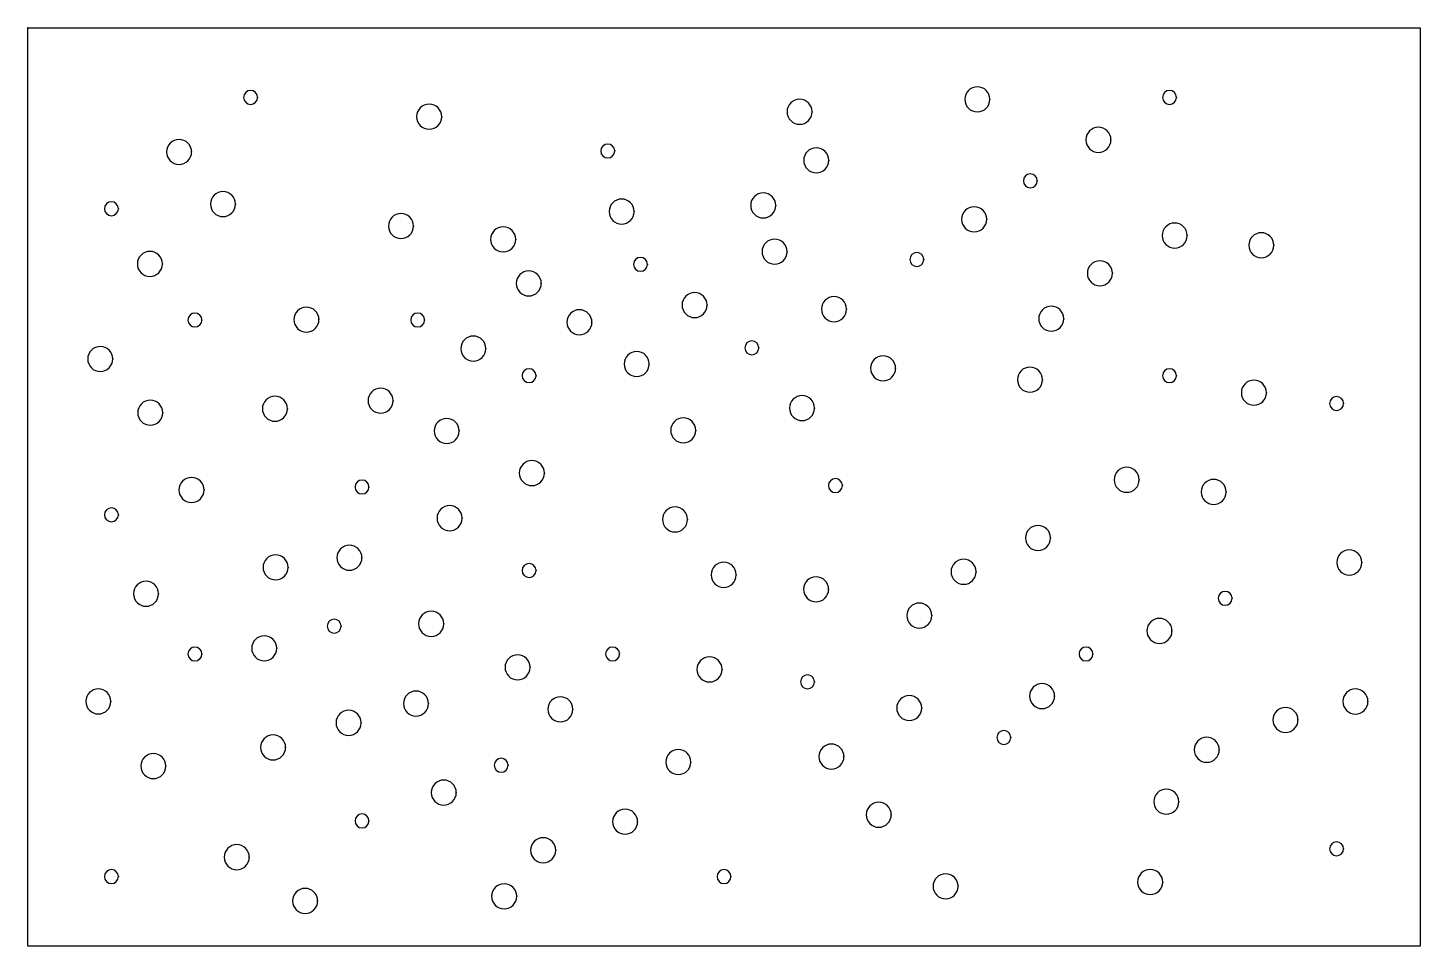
# Model space of a CAD drawing. Header units: centimetres. Extents: x 0 to 100, y -66 to 0.
import ezdxf

# ---------------------------------------------------------------- set-up
doc = ezdxf.new("R2010")
doc.units = ezdxf.units.CM
doc.header["$MEASUREMENT"] = 0
doc.layers.add('IP12 Hauptplatte Alle löcher rund v1_Sketch4', color=7, linetype='Continuous')

msp = doc.modelspace()

# ---------------------------------------------------------------- linework, layer by layer
at = {"layer": 'IP12 Hauptplatte Alle löcher rund v1_Sketch4'}
for p, q in [((0, 0), (100, 0)), ((0, -66), (0, 0)), ((100, 0), (100, -66)), ((100, -66), (0, -66))]:
    msp.add_line(p, q, dxfattribs=at)
at = {"layer": 'IP12 Hauptplatte Alle löcher rund v1_Sketch4', "extrusion": (0, 0, -1)}
for centre, radius in [((-16, -5), 0.5), ((-68.195, -5.142), 0.9), ((-82, -5), 0.5), ((-28.825, -6.387), 0.9), ((-55.426, -6.035), 0.9), ((-76.89, -8.049), 0.9), ((-10.861, -8.92), 0.9), ((-41.65, -8.85), 0.5), ((-56.624, -9.523), 0.9), ((-72, -11), 0.5), ((-14.013, -12.666), 0.9), ((-52.816, -12.766), 0.9), ((-6, -13), 0.5), ((-42.649, -13.205), 0.9), ((-67.967, -13.761), 0.9), ((-26.8, -14.244), 0.9), ((-34.139, -15.201), 0.9), ((-82.37, -14.927), 0.9), ((-88.589, -15.626), 0.9), ((-53.634, -16.087), 0.9), ((-8.764, -16.965), 0.9), ((-44, -17), 0.5), ((-63.85, -16.65), 0.5), ((-76.996, -17.64), 0.9), ((-35.978, -18.37), 0.9), ((-47.889, -19.925), 0.9), ((-57.904, -20.218), 0.9), ((-12, -21), 0.5), ((-20.009, -20.973), 0.9), ((-28, -21), 0.5), ((-39.617, -21.16), 0.9), ((-73.504, -20.903), 0.9), ((-5.2, -23.8), 0.9), ((-31.996, -23.053), 0.9), ((-52, -23), 0.5), ((-43.729, -24.161), 0.9), ((-61.426, -24.469), 0.9), ((-36, -25), 0.5), ((-71.975, -25.289), 0.9), ((-82, -25), 0.5), ((-25.334, -26.797), 0.9), ((-88.057, -26.222), 0.9), ((-8.792, -27.661), 0.9), ((-17.744, -27.379), 0.9), ((-55.606, -27.329), 0.9), ((-94, -27), 0.5), ((-30.085, -28.975), 0.9), ((-47.072, -28.931), 0.9), ((-36.2, -32), 0.9), ((-78.921, -32.483), 0.9), ((-11.754, -33.214), 0.9), ((-24, -33), 0.5), ((-58, -32.9), 0.5), ((-85.171, -33.353), 0.9), ((-6, -35), 0.5), ((-30.288, -35.24), 0.9), ((-46.484, -35.333), 0.9), ((-72.551, -36.665), 0.9), ((-17.791, -38.774), 0.9), ((-23.096, -38.086), 0.9), ((-94.913, -38.426), 0.9), ((-36, -39), 0.5), ((-49.976, -39.313), 0.9), ((-67.209, -39.095), 0.9), ((-8.487, -40.672), 0.9), ((-56.613, -40.353), 0.9), ((-86, -41), 0.5), ((-28.966, -42.833), 0.9), ((-64.029, -42.241), 0.9), ((-22, -43), 0.5), ((-81.276, -43.34), 0.9), ((-16.978, -44.592), 0.9), ((-12, -45), 0.5), ((-42, -45), 0.5), ((-76, -45), 0.5), ((-35.174, -45.96), 0.9), ((-48.957, -46.111), 0.9), ((-56, -47), 0.5), ((-5.064, -48.41), 0.9), ((-27.875, -48.566), 0.9), ((-63.307, -48.887), 0.9), ((-72.845, -48.027), 0.9), ((-95.35, -48.416), 0.9), ((-38.246, -48.978), 0.9), ((-90.326, -49.741), 0.9), ((-23.037, -49.95), 0.9), ((-17.615, -51.715), 0.9), ((-70.1, -51), 0.5), ((-84.673, -51.887), 0.9), ((-46.722, -52.765), 0.9), ((-57.715, -52.373), 0.9), ((-9.014, -53.06), 0.9), ((-34, -53), 0.5), ((-29.874, -54.959), 0.9), ((-81.769, -55.617), 0.9), ((-61.114, -56.557), 0.9), ((-24, -57), 0.5), ((-42.898, -57.055), 0.9), ((-15.004, -59.603), 0.9), ((-37.011, -59.104), 0.9), ((-94, -59), 0.5), ((-6, -61), 0.5), ((-50, -61), 0.5), ((-65.914, -61.699), 0.9), ((-80.61, -61.391), 0.9), ((-19.915, -62.747), 0.9), ((-34.211, -62.415), 0.9)]:
    msp.add_circle(centre, radius, dxfattribs=at)
at = {"layer": 'IP12 Hauptplatte Alle löcher rund v1_Sketch4'}
for p in [(0, 0), (16.5, -5), (82.5, -5), (69.095, -5.142), (29.725, -6.387), (56.326, -6.035), (11.761, -8.92), (42.15, -8.85), (77.79, -8.049), (57.524, -9.523), (72.5, -11), (6.5, -13), (14.913, -12.666), (53.716, -12.766), (43.549, -13.205), (68.867, -13.761), (27.7, -14.244), (83.27, -14.927), (35.039, -15.201), (89.489, -15.626), (9.664, -16.965), (44.5, -17), (54.534, -16.087), (64.35, -16.65), (77.896, -17.64), (36.878, -18.37), (48.789, -19.925), (12.5, -21), (20.909, -20.973), (28.5, -21), (58.804, -20.218), (74.404, -20.903), (40.517, -21.16), (52.5, -23), (6.1, -23.8), (32.896, -23.053), (44.629, -24.161), (62.326, -24.469), (82.5, -25), (36.5, -25), (72.875, -25.289), (26.234, -26.797), (88.957, -26.222), (9.692, -27.661), (18.644, -27.379), (56.506, -27.329), (94.5, -27), (30.985, -28.975), (47.972, -28.931), (37.1, -32), (24.5, -33), (58.5, -32.9), (79.821, -32.483), (12.654, -33.214), (86.071, -33.353), (6.5, -35), (31.188, -35.24), (47.384, -35.333), (73.451, -36.665), (18.691, -38.774), (23.996, -38.086), (36.5, -39), (95.813, -38.426), (50.876, -39.313), (68.109, -39.095), (9.387, -40.672), (57.513, -40.353), (86.5, -41), (22.5, -43), (29.866, -42.833), (64.929, -42.241), (82.176, -43.34), (12.5, -45), (17.878, -44.592), (42.5, -45), (76.5, -45), (36.074, -45.96), (49.857, -46.111), (56.5, -47), (5.964, -48.41), (28.775, -48.566), (39.146, -48.978), (64.207, -48.887), (73.745, -48.027), (96.25, -48.416), (23.937, -49.95), (91.226, -49.741), (18.515, -51.715), (70.6, -51), (85.573, -51.887), (34.5, -53), (47.622, -52.765), (58.615, -52.373), (9.914, -53.06), (30.774, -54.959), (82.669, -55.617), (24.5, -57), (62.014, -56.557), (43.798, -57.055), (15.904, -59.603), (37.911, -59.104), (94.5, -59), (6.5, -61), (50.5, -61), (66.814, -61.699), (81.51, -61.391), (20.815, -62.747), (35.111, -62.415)]:
    msp.add_point(p, dxfattribs=at)

doc.saveas('drawing.dxf')
